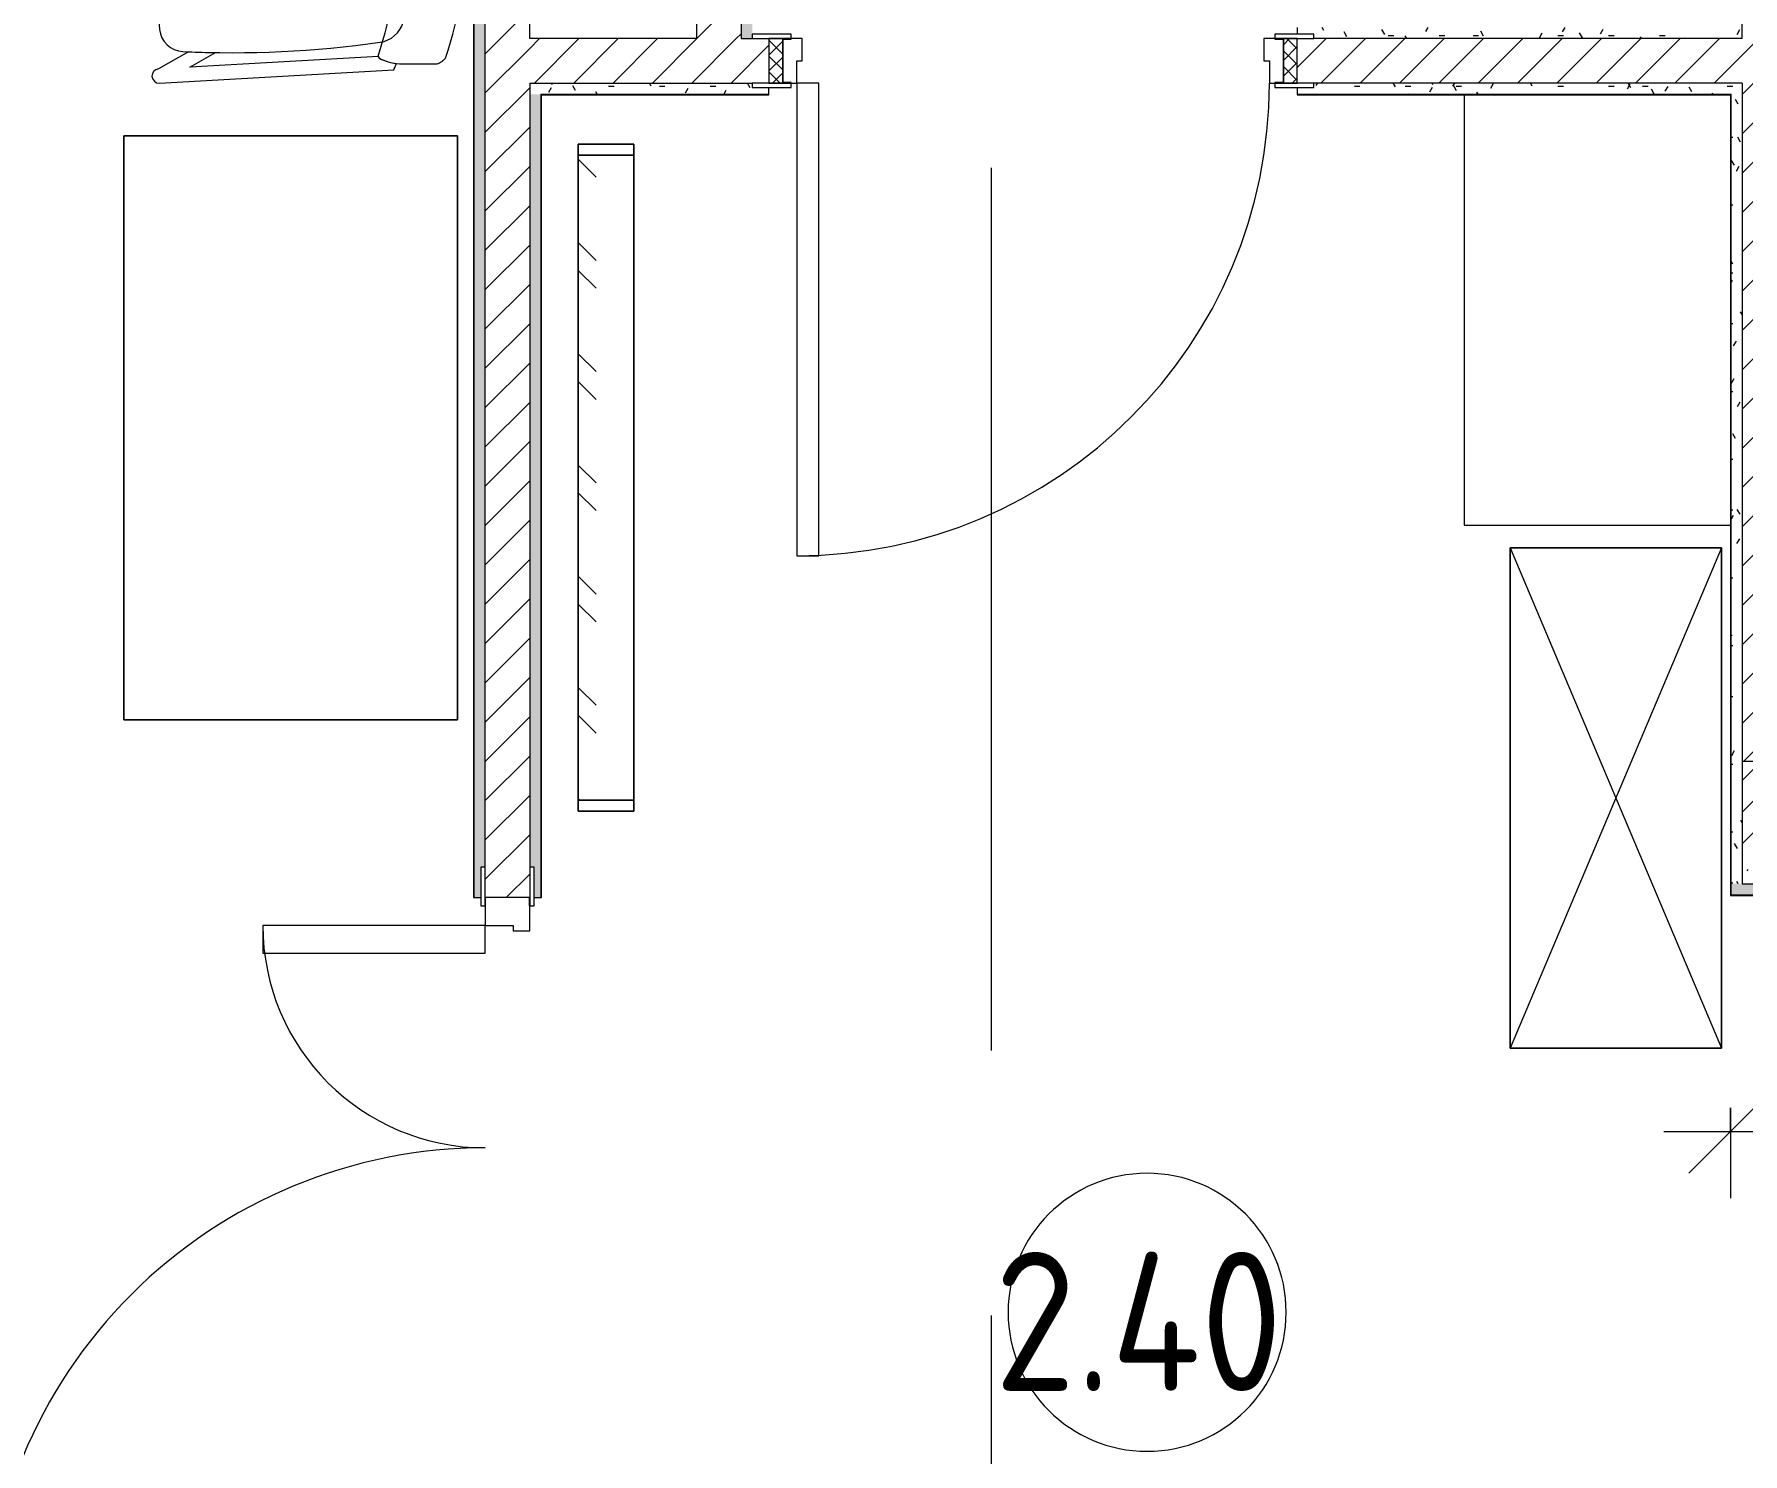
# Model space of a CAD drawing. Header units: millimetres. Extents: x 81609 to 272668, y -8553 to 29000.
# Drawn here: x 91139 to 94211, y 4155 to 6708 of the extents above; entities that cross this region are included whole.
import ezdxf

# ---------------------------------------------------------------- set-up
doc = ezdxf.new("R2010")
doc.units = ezdxf.units.MM
doc.linetypes.add('Осевая', pattern=[3175, 635, -476.25, 1587.5, -476.25])
for name, color, linetype, lineweight in [('A-ANNO-DIMS', 7, 'Continuous', 9), ('A-ANNO-DIMS-100', 7, 'Continuous', 9), ('A-AREA-IDEN', 7, 'Continuous', 9), ('A-DOOR', 7, 'Continuous', 9), ('A-DOOR-1', 7, 'Continuous', 13), ('A-DOOR-FRAM', 7, 'Continuous', 13), ('A-DOOR-FRAM-1', 7, 'Continuous', 9), ('A-WALL', 7, 'Continuous', 9), ('I-FURN', 7, 'Continuous', 9), ('I-WALL', 7, 'Continuous', 9), ('Оси-2', 7, 'Осевая', 9)]:
    doc.layers.add(name, color=color, linetype=linetype, lineweight=lineweight)
for name, color, linetype, lineweight, true_color in [('A-WALL-1', 7, 'Continuous', 9, 0x3c3c3c), ('A-WALL-FNSH-1', 7, 'Continuous', 9, 0x3c3c3c), ('I-FURN-1', 7, 'Continuous', 9, 0xf0f0f0)]:
    doc.layers.add(name, color=color, linetype=linetype, lineweight=lineweight, true_color=true_color)
doc.styles.add('GOST Common_1', font='GOST_Common.ttf', dxfattribs={"width": 0.9, "height": 250})
doc.styles.add('ISOCPEUR', font='isocpeur.ttf', dxfattribs={"width": 0.9, "height": 250})
doc.dimstyles.new('ISO-2_5_0_9К_БОЛЬШОЙ', dxfattribs={"dimscale": 304.8, "dimtxt": 248.995294, "dimasz": 0.492126, "dimexe": 0.393701, "dimexo": 0.984252, "dimgap": 0, "dimtad": 1, "dimdec": 0, "dimrnd": 10, "dimzin": 0, "dimdsep": 46, "dimtxsty": 'ISOCPEUR', "dimblk1": 'OBLIQUE', "dimblk2": 'OBLIQUE', "dimsah": 1, "dimcen": 0.09, "dimdle": 0.393701, "dimazin": 0, "dimtfac": 1, "dimtdec": 4, "dimtix": 1, "dimtmove": 0, "dimatfit": 3, "dimfxl": 1, "dimtvp": 1, "dimtolj": 1, "dimtzin": 0, "dimarcsym": 2})
pattern_1 = [(45, (0, 0), (-35.35534, 35.35534), [])]
pattern_2 = [(0, (0, 0), (121.92, 30.48), [10.058, -81.382, 10.058, -81.382, -487.68]), (0, (0, 0), (121.92, 30.48), [-182.88, 10.058, -172.822, 10.058, -81.382, -213.36]), (0, (0, 0), (121.92, 30.48), [-457.2, 10.058, -50.902, 10.058, -142.342]), (120, (45.72, 15.24), (-87.356454, 90.345817), [10.058, -81.382, 10.058, -81.382, -487.68]), (120, (45.72, 15.24), (-87.356454, 90.345817), [-182.88, 10.058, -172.822, 10.058, -81.382, -213.36]), (120, (45.72, 15.24), (-87.356454, 90.345817), [-457.2, 10.058, -50.902, 10.058, -142.342]), (240, (60.96, 76.2), (-34.563546, -120.825817), [10.058, -81.382, 10.058, -81.382, -487.68]), (240, (60.96, 76.2), (-34.563546, -120.825817), [-182.88, 10.058, -172.822, 10.058, -81.382, -213.36]), (240, (60.96, 76.2), (-34.563546, -120.825817), [-457.2, 10.058, -50.902, 10.058, -142.342])]

# ---------------------------------------------------------------- blocks, each defined once
blk = doc.blocks.new('110_Дверь_СКБ_2Ст - Д-5_п_ Из игровой в коридор-32215844-План размещения напольных электротехнических лючков и розеток 2 этажа в осях 23-33')
at = {"layer": 'A-DOOR'}
for centre, radius, start, end in [((-637.5, 40), 900, 0, 90), ((662.5, 40), 400, 90, 180)]:
    blk.add_arc(centre, radius, start, end, dxfattribs=at)
at = {"layer": 'A-DOOR-1'}
for p, q in [((-637.5, 940), (-637.5, 40)), ((-587.5, 940), (-637.5, 940)), ((-587.5, 40), (-587.5, 940)), ((662.5, 440), (612.5, 440)), ((612.5, 440), (612.5, 40)), ((662.5, 40), (662.5, 440)), ((-637.5, 40), (-587.5, 40)), ((612.5, 40), (662.5, 40))]:
    blk.add_line(p, q, dxfattribs=at)
at = {"layer": 'A-DOOR-FRAM'}
for p, q in [((-672.5, 48), (-742.5, 48)), ((-742.5, 48), (-742.5, 40)), ((-742.5, 40), (-672.5, 40)), ((-637.5, 40), (-687.5, 40)), ((-687.5, 40), (-687.5, -40)), ((-672.5, 40), (-672.5, 48)), ((-637.5, -10), (-637.5, 40)), ((662.5, 40), (662.5, -10)), ((712.5, 40), (662.5, 40)), ((767.5, 48), (697.5, 48)), ((697.5, 48), (697.5, 40)), ((697.5, 40), (767.5, 40)), ((712.5, -40), (712.5, 40)), ((767.5, 40), (767.5, 48)), ((-627.5, -10), (-637.5, -10)), ((-627.5, -40), (-627.5, -10)), ((662.5, -10), (652.5, -10)), ((652.5, -10), (652.5, -40)), ((-672.5, -40), (-742.5, -40)), ((-742.5, -40), (-742.5, -48)), ((-742.5, -48), (-672.5, -48)), ((-672.5, -39), (-687.5, -39)), ((-687.5, -39), (-687.5, -40)), ((-687.5, -40), (-627.5, -40)), ((-687.5, -40), (-672.5, -40)), ((-672.5, -40), (-672.5, -39)), ((-672.5, -48), (-672.5, -40)), ((652.5, -40), (712.5, -40)), ((712.5, -39), (697.5, -39)), ((697.5, -39), (697.5, -40)), ((697.5, -40), (712.5, -40)), ((767.5, -40), (697.5, -40)), ((697.5, -40), (697.5, -48)), ((697.5, -48), (767.5, -48)), ((712.5, -40), (712.5, -39)), ((767.5, -48), (767.5, -40))]:
    blk.add_line(p, q, dxfattribs=at)
blk = doc.blocks.new('110_Дверь_СКБ_1Ст_Внутренняя1 - Д-8 950x2100h_охрана-32224770-План размещения напольных электротехнических лючков и розеток 2 этажа в осях 23-33')
at = {"layer": 'A-DOOR'}
h = blk.add_hatch(dxfattribs=at)
h.set_pattern_fill('FP_15', color=256, style=0, pattern_type=2)
h.set_pattern_definition([(135, (1826.41, 104.685), (-14.14214, -14.14214), []), (225, (1826.41, 104.685), (14.14214, -14.14214), [])])
h.paths.add_polyline_path([(487.5, 40), (462.5, 40), (462.5, -40), (487.5, -40)])
at = {"layer": 'A-DOOR-FRAM-1'}
h = blk.add_hatch(dxfattribs=at)
h.set_pattern_fill('FP_16', color=256, style=0, pattern_type=2)
h.set_pattern_definition([(45, (-296.384, 104.685), (-14.1421, 14.1421), []), (135, (-296.384, 104.685), (-14.1421, -14.1421), [])])
h.paths.add_polyline_path([(-437.5, 40), (-462.5, 40), (-462.5, -40), (-437.5, -40)])
at = {"layer": 'A-DOOR'}
blk.add_arc((437.5, 40), 850, 90, 180, dxfattribs=at)
at = {"layer": 'A-DOOR-1'}
for p, q in [((437.5, 890), (397.5, 890)), ((397.5, 890), (397.5, 40)), ((437.5, 40), (437.5, 890)), ((397.5, 40), (437.5, 40))]:
    blk.add_line(p, q, dxfattribs=at)
at = {"layer": 'A-DOOR-FRAM'}
for p, q in [((-422.5, 48), (-492.5, 48)), ((-492.5, 48), (-492.5, 40)), ((-492.5, 40), (-422.5, 40)), ((-437.5, 40), (-462.5, 40)), ((-462.5, 40), (-462.5, -40)), ((-412.5, 40), (-437.5, 40)), ((-437.5, 40), (-437.5, -40)), ((-437.5, -40), (-437.5, 40)), ((-422.5, 40), (-437.5, 40)), ((-437.5, 40), (-437.5, 39)), ((-437.5, 39), (-422.5, 39)), ((-422.5, 40), (-422.5, 48)), ((-422.5, 39), (-422.5, 40)), ((-412.5, 0), (-412.5, 40)), ((437.5, 40), (437.5, 0)), ((462.5, 40), (437.5, 40)), ((517.5, 48), (447.5, 48)), ((447.5, 48), (447.5, 40)), ((462.5, 40), (447.5, 40)), ((447.5, 40), (447.5, 39)), ((447.5, 40), (517.5, 40)), ((447.5, 39), (462.5, 39)), ((462.5, -40), (462.5, 40)), ((487.5, 40), (462.5, 40)), ((462.5, 40), (462.5, -40)), ((462.5, 39), (462.5, 40)), ((487.5, -40), (487.5, 40)), ((517.5, 40), (517.5, 48)), ((-402.5, 0), (-412.5, 0)), ((-402.5, -40), (-402.5, 0)), ((437.5, 0), (427.5, 0)), ((427.5, 0), (427.5, -40)), ((-422.5, -40), (-492.5, -40)), ((-492.5, -40), (-492.5, -48)), ((-492.5, -48), (-422.5, -48)), ((-462.5, -40), (-437.5, -40)), ((-422.5, -39), (-437.5, -39)), ((-437.5, -39), (-437.5, -40)), ((-437.5, -40), (-402.5, -40)), ((-437.5, -40), (-422.5, -40)), ((-422.5, -40), (-422.5, -39)), ((-422.5, -48), (-422.5, -40)), ((427.5, -40), (462.5, -40)), ((462.5, -39), (447.5, -39)), ((447.5, -39), (447.5, -40)), ((447.5, -40), (462.5, -40)), ((517.5, -40), (447.5, -40)), ((447.5, -40), (447.5, -48)), ((447.5, -48), (517.5, -48)), ((462.5, -40), (462.5, -39)), ((462.5, -40), (487.5, -40)), ((517.5, -48), (517.5, -40))]:
    blk.add_line(p, q, dxfattribs=at)
blk = doc.blocks.new('Chair_1 noor 78578 - 1_1-25531733-План размещения напольных электротехнических лючков и розеток 2 этажа в осях 23-33')
at = {"layer": 'I-FURN-1'}
for p, q in [((-130.5, 405.7), (-130.5, 344.8)), ((359.1, 344.8), (359.1, 405.7)), ((-141.2, 329.7), (-165.1, -92)), ((393.7, -92), (369.8, 329.7)), ((-136.5, -37.1), (-117.3, 302)), ((345.9, 302), (365.1, -37.1)), ((-110.2, 8.6), (-136.5, -37.1)), ((365.1, -37.1), (338.8, 8.6)), ((-139.7, -93.5), (-108.8, -39.9)), ((337.4, -39.9), (368.3, -93.5))]:
    blk.add_line(p, q, dxfattribs=at)
for centre, radius, start, end in [((114.3, -271.9), 732.8, 71.3174, 108.6833), ((114.3, -239.2), 609.6, 73.8265, 106.1735), ((-37.4, 344.8), 93.1, 180, 204.9864), ((-41.4, 297.5), 50.8, 106.1735, 171.9659), ((270, 297.5), 50.8, 8.0341, 73.8265), ((266, 344.8), 93.1, 334.477, 360), ((114.3, -279.3), 660.4, 111.7, 112.7563), ((-37.4, 344.8), 93.1, 186.4785, 204.9864), ((114.3, -408), 746, 71.9445, 107.8276), ((266, 344.8), 93.1, 335.0136, 353.5215), ((114.3, -279.3), 660.4, 67.2437, 68.3), ((-116, 308.2), 6.35, 204.9864, 258.4091), ((-116, 308.2), 6.35, 204.9864, 287.8276), ((1798.9, 37.7), 1909.3, 171.9659, 182.6261), ((-1570.3, 37.7), 1909.3, 357.3739, 8.0341), ((344.3, 307.4), 6.35, 281.4186, 334.477), ((344.6, 308.2), 6.35, 281.5909, 335.0136), ((1798.9, 37.7), 1909.3, 180.8761, 182.3307), ((-1570.3, 37.7), 1909.3, 357.6693, 359.1239), ((-64, -47.7), 44.5, 182.6261, 265.0912), ((292.6, -47.7), 44.4, 275.9396, 357.3739), ((-152.4, -92.7), 12.7, 176.75, 356.75), ((114.8, 2033.8), 2133.6, 265.0912, 274.9044), ((381, -92.7), 12.7, 183.25, 3.25)]:
    blk.add_arc(centre, radius, start, end, dxfattribs=at)
for points in [[(-120.4, 422.3), (-122, 420.8), (-124.7, 417.8), (-127.8, 413.5), (-129.8, 409.4), (-130.4, 406.9), (-130.5, 405.7)], [(359.1, 405.7), (359, 406.9), (358.4, 409.4), (356.4, 413.5), (353.3, 417.8), (350.6, 420.8), (349, 422.3)]]:
    blk.add_open_spline(points, degree=3, dxfattribs=at)
blk = doc.blocks.new('Шкаф параметрический - 1_268-25587356-План размещения напольных электротехнических лючков и розеток 2 этажа в осях 23-33')
at = {"layer": 'I-FURN-1'}
for p, q in [((0, 0), (900, 380)), ((0, 380), (900, 0)), ((900, 380), (0, 380)), ((0, 380), (0, 0)), ((0, 0), (0, 380)), ((0, 380), (900, 380)), ((900, 0), (900, 380)), ((900, 380), (900, 0)), ((0, 0), (900, 0)), ((900, 0), (0, 0))]:
    blk.add_line(p, q, dxfattribs=at)
blk = doc.blocks.new('Стол базовый прямоугольный - 1_190-25588265-План размещения напольных электротехнических лючков и розеток 2 этажа в осях 23-33')
at = {"layer": 'I-FURN-1'}
for p, q in [((385, 250), (-390, 250)), ((-390, 250), (-390, -230))]:
    blk.add_line(p, q, dxfattribs=at)
blk = doc.blocks.new('Зеркало обычное - 1_21-32858922-План размещения напольных электротехнических лючков и розеток 2 этажа в осях 23-33')
at = {"layer": 'I-FURN'}
h = blk.add_hatch(dxfattribs=at)
h.set_pattern_fill('FP_40', color=256, style=0, pattern_type=2)
h.set_pattern_definition([(45, (50, 50), (-200, 0), [141.42, -141.42]), (45, (100, 50), (-200, 0), [70.71, -212.13]), (45, (50, 100), (-200, 0), [70.71, -212.13])])
h.paths.add_polyline_path([(-580, -40), (580, -40), (580, 60), (-580, 60)])
at = {"layer": 'I-FURN-1'}
for p, q in [((600, 60), (-600, 60)), ((-600, 60), (-600, -40)), ((-600, -40), (-600, 60)), ((-600, 60), (-580, 60)), ((580, 60), (-580, 60)), ((-580, 60), (-580, -40)), ((-580, -40), (-580, 60)), ((-580, 60), (580, 60)), ((-580, 60), (580, 60)), ((580, 60), (-580, 60)), ((-580, 60), (580, 60)), ((-580, -40), (-580, 60)), ((-580, -40), (-580, 60)), ((580, -40), (580, 60)), ((580, 60), (580, -40)), ((580, 60), (600, 60)), ((580, 60), (580, -40)), ((580, -40), (580, 60)), ((600, -40), (600, 60)), ((600, 60), (600, -40)), ((-600, -40), (600, -40)), ((-580, -40), (-600, -40)), ((-580, -40), (580, -40)), ((580, -40), (-580, -40)), ((580, -40), (-580, -40)), ((-580, -40), (580, -40)), ((580, -40), (-580, -40)), ((600, -40), (580, -40))]:
    blk.add_line(p, q, dxfattribs=at)
blk = doc.blocks.new('Марка_Помещения - Номер-25198446-План размещения напольных электротехнических лючков и розеток 2 этажа в осях 23-33')
at = {"layer": 'A-AREA-IDEN'}
for start, end in [(360, 180), (180, 360)]:
    blk.add_arc((0, 0), 2.5, start, end, dxfattribs=at)
blk = doc.blocks.new('DIMBLOCK32-План размещения напольных электротехнических лючков и розеток 2 этажа в осях 23-33')
at = {"layer": 'A-ANNO-DIMS-100'}
for p, q in [((96309.1, 4700), (96309.1, 4854.2)), ((94189, 4777), (94189, 4614.2)), ((94189, 4734.2), (94189, 4777)), ((94069, 4734.2), (96429.1, 4734.2)), ((96309.1, 4734.2), (96309.1, 4700))]:
    blk.add_line(p, q, dxfattribs=at)
at = {"layer": 'A-ANNO-DIMS-100', "lineweight": 20}
for p, q in [((94189, 4734.2), (94264, 4809.2)), ((96309.1, 4734.2), (96384.1, 4809.2)), ((94189, 4734.2), (94114, 4659.2)), ((96309.1, 4734.2), (96234.1, 4659.2))]:
    blk.add_line(p, q, dxfattribs=at)
at = {"layer": 'A-ANNO-DIMS-100', "color": 0, "insert": (94954.6, 5060.9), "char_height": 250, "width": 706.764, "attachment_point": 1, "line_spacing_factor": 1.149209, "style": 'ISOCPEUR'}
blk.add_mtext('2120', dxfattribs=at)
blk = doc.blocks.new('_Oblique')
at = {"color": 0, "linetype": 'ByBlock', "lineweight": -2}
blk.add_line((-0.5, -0.5), (0.5, 0.5), dxfattribs=at)

msp = doc.modelspace()

# ---------------------------------------------------------------- hatches: boundary and pattern name
at = {"layer": 'I-WALL'}
h = msp.add_hatch(dxfattribs=at)
h.set_pattern_fill('FP_5', color=256, style=0, pattern_type=2)
h.set_pattern_definition(pattern_1)
h.paths.add_polyline_path([(91950, 125), (92030, 125), (92029, 3755), (91950, 3755), (91950, 134.8)])
h.paths.add_polyline_path([(92030, 5155), (92030, 10400), (91950, 10400), (91950, 5155), (92029, 5155)])
h = msp.add_hatch(dxfattribs=at)
h.set_pattern_fill('FP_5', color=256, style=0, pattern_type=2)
h.set_pattern_definition(pattern_1)
h.paths.add_polyline_path([(92330, 6700), (92410, 6700), (92410, 10400), (92330, 10400), (92330, 8220.5)])
h = msp.add_hatch(dxfattribs=at)
h.set_pattern_fill('FP_41', color=256, style=0, pattern_type=2)
h.set_pattern_definition(pattern_2)
h.paths.add_polyline_path([(91930, 100), (91950, 100), (91950, 3700), (91942, 3700), (91942, 3755), (91930, 3755), (91930, 120)])
h.paths.add_polyline_path([(91942, 5155), (91942, 5210), (91950, 5210), (91950, 10380), (91930, 10379), (91930, 5155)])
h = msp.add_hatch(dxfattribs=at)
h.set_pattern_fill('FP_41', color=256, style=0, pattern_type=2)
h.set_pattern_definition(pattern_2)
h.paths.add_polyline_path([(92410, 6700), (92430, 6700), (92430, 10380), (92410, 10380), (92410, 6708)])
h = msp.add_hatch(dxfattribs=at)
h.set_pattern_fill('FP_5', color=256, style=0, pattern_type=2)
h.set_pattern_definition(pattern_1)
h.paths.add_polyline_path([(94237.8, 5400), (94290, 5400), (94290, 10380), (94210, 10380), (94210, 5400)])
h = msp.add_hatch(dxfattribs=at)
h.set_pattern_fill('FP_5', color=256, style=0, pattern_type=2)
h.set_pattern_definition(pattern_1)
h.paths.add_polyline_path([(93590.6, 6620), (94210, 6620), (94210, 6700), (93410, 6700), (93410, 6620), (93440, 6620)])
h.paths.add_polyline_path([(92430, 6620), (92460, 6620), (92460, 6700), (92030, 6700), (92030, 6620), (92296.2, 6620)])
h = msp.add_hatch(dxfattribs=at)
h.set_pattern_fill('FP_41', color=256, style=0, pattern_type=2)
h.set_pattern_definition(pattern_2)
h.paths.add_polyline_path([(94076, 6700), (94210, 6700), (94210, 6720), (93410, 6720), (93410, 6708), (93440, 6708), (93440, 6700), (93914.2, 6700)])
h.paths.add_polyline_path([(92460, 6708), (92460, 6720), (92430, 6720), (92430, 6708), (92448, 6708)])
h = msp.add_hatch(dxfattribs=at)
h.set_pattern_fill('FP_41', color=256, style=0, pattern_type=2)
h.set_pattern_definition(pattern_2)
h.paths.add_polyline_path([(94189, 6600), (94190, 6600), (94190, 6620), (93440, 6619.2), (93440, 6612), (93410, 6612), (93410, 6600), (93590.6, 6600)])
h.paths.add_polyline_path([(92430, 6600), (92460, 6600), (92460, 6612), (92430, 6612), (92430, 6620), (92030, 6620), (92030, 6600), (92296.2, 6600)])
h = msp.add_hatch(dxfattribs=at)
h.set_pattern_fill('FP_41', color=256, style=0, pattern_type=2)
h.set_pattern_definition(pattern_2)
h.paths.add_polyline_path([(94190, 5180), (94210, 5180), (94210, 6620), (94190, 6620), (94190, 6133.9)])
h = msp.add_hatch(dxfattribs=at)
h.set_pattern_fill('FP_41', color=256, style=0, pattern_type=2)
h.set_pattern_definition(pattern_2)
h.paths.add_polyline_path([(92050, 525), (92050, 3755), (92038, 3755), (92038, 3700), (92030, 3700), (92030, 525)])
h.paths.add_polyline_path([(92050, 5155), (92050, 6600), (92030, 6600), (92030.8, 5210), (92038, 5210), (92038, 5155)])
h = msp.add_hatch(dxfattribs=at)
h.set_pattern_fill('FP_2', color=256, style=0, pattern_type=2)
h.set_pattern_definition([(45, (0, 0), (-57.024626, 57.024626), []), (45, (57.025, 0), (-57.024626, 57.024626), [100.806, -20.161, 3.353, -16.808])])
h.paths.add_polyline_path([(101570, 5180), (101610, 5180), (101610, 5400), (100710, 5400), (100710, 5180), (101357.1, 5180)])
h.paths.add_polyline_path([(99660, 5180), (99660, 5400), (94210, 5400), (94210, 5180), (99630, 5180)])
h = msp.add_hatch(dxfattribs=at)
h.set_pattern_fill('FP_41', color=256, style=0, pattern_type=2)
h.set_pattern_definition(pattern_2)
h.paths.add_polyline_path([(100710, 5160), (101570, 5160), (101570, 5180), (100740, 5180), (100740, 5172), (100710, 5172)])
h.paths.add_polyline_path([(99660, 5160), (99660, 5172), (99630, 5172), (99630, 5180), (94190, 5180), (94190, 5160), (98768.3, 5160)])

# ---------------------------------------------------------------- linework, layer by layer
at = {"layer": 'A-WALL'}
for p, q in [((94210, 6700), (94210, 10600)), ((91950, 5210), (91950, 10400)), ((92410, 10400), (92410, 6700)), ((92410, 6700), (92430, 6700)), ((94210, 6700), (93440, 6700)), ((92030, 6620), (92430, 6620)), ((92030, 6620), (92030, 5210)), ((94210, 6620), (93440, 6620)), ((94210, 6620), (94210, 5180)), ((92050, 6600), (92050, 5155)), ((93410, 6600), (94190, 6600)), ((94190, 5180), (94190, 6600)), ((94210, 5180), (99630, 5180))]:
    msp.add_line(p, q, dxfattribs=at)
at = {"layer": 'A-WALL-1'}
for p, q in [((92030, 6700), (92030, 10400)), ((92330, 10400), (92330, 6700)), ((92330, 6700), (92030, 6700)), ((93410, 6720), (93410, 6708)), ((92460, 6600), (92460, 6612)), ((93410, 6612), (93410, 6600)), ((92050, 6600), (92460, 6600)), ((97940, 5400), (94210, 5400)), ((91930, 5155), (91942, 5155)), ((92038, 5155), (92050, 5155)), ((94190, 5160), (99660, 5160))]:
    msp.add_line(p, q, dxfattribs=at)
at = {"layer": 'A-WALL-FNSH-1'}
for p, q in [((91929, 10379), (91929, 5155)), ((91930, 5155), (91930, 10379)), ((92051, 6599), (92460, 6599)), ((92051, 5155), (92051, 6599)), ((92460, 6599), (92460, 6600)), ((93410, 6600), (93410, 6599)), ((93410, 6599), (94189, 6599)), ((94189, 6599), (94189, 5159)), ((94190, 5160), (94190, 5180)), ((91929, 5155), (91930, 5155)), ((92050, 5155), (92051, 5155)), ((94189, 5159), (99660, 5159))]:
    msp.add_line(p, q, dxfattribs=at)
at = {"layer": 'I-FURN-1'}
for p, q in [((91900, 6525), (91300, 6525)), ((91300, 6525), (91300, 5475)), ((91300, 5475), (91300, 6525)), ((91300, 6525), (91900, 6525)), ((91900, 5475), (91900, 6525)), ((91900, 6525), (91900, 5475)), ((91300, 5475), (91900, 5475)), ((91900, 5475), (91300, 5475))]:
    msp.add_line(p, q, dxfattribs=at)
at = {"layer": 'Оси-2'}
msp.add_line((92860, 593.7), (92860, 19415.1), dxfattribs=at)

# ---------------------------------------------------------------- block references
at = {"layer": 'A-AREA-IDEN', "xscale": 99.99999999999993, "yscale": 99.99999999999993, "zscale": 99.99999999999993}
msp.add_blockref('Марка_Помещения - Номер-25198446-План размещения напольных электротехнических лючков и розеток 2 этажа в осях 23-33', (93140.1, 4409.2), dxfattribs=at)
at = {"layer": 'A-DOOR'}
for name, p, rotation in [('110_Дверь_СКБ_1Ст_Внутренняя1 - Д-8 950x2100h_охрана-32224770-План размещения напольных электротехнических лючков и розеток 2 этажа в осях 23-33', (92947.5, 6660), 180), ('110_Дверь_СКБ_2Ст - Д-5_п_ Из игровой в коридор-32215844-План размещения напольных электротехнических лючков и розеток 2 этажа в осях 23-33', (91990, 4442.5), 89.99999999999991)]:
    msp.add_blockref(name, p, dxfattribs=dict(at, rotation=rotation))
at = {"layer": 'I-FURN-1'}
for name, p, rotation in [('Chair_1 noor 78578 - 1_1-25531733-План размещения напольных электротехнических лючков и розеток 2 этажа в осях 23-33', (91456.1, 7013.7), 269.9999999999994), ('Стол базовый прямоугольный - 1_190-25588265-План размещения напольных электротехнических лючков и розеток 2 этажа в осях 23-33', (93960, 6215), 90), ('Зеркало обычное - 1_21-32858922-План размещения напольных электротехнических лючков и розеток 2 этажа в осях 23-33', (92177.2, 5910.3), 90.0000000000005), ('Шкаф параметрический - 1_268-25587356-План размещения напольных электротехнических лючков и розеток 2 этажа в осях 23-33', (93792.9, 5784.2), 269.9999999999994)]:
    msp.add_blockref(name, p, dxfattribs=dict(at, rotation=rotation))

# ---------------------------------------------------------------- texts
at = {"layer": 'A-AREA-IDEN', "insert": (92865.4, 4517.7), "char_height": 250, "width": 685.443, "attachment_point": 1, "style": 'GOST Common_1'}
msp.add_mtext('2.40', dxfattribs=at)

# ---------------------------------------------------------------- dimensions: what is measured, and where the dimension line sits
at = {"layer": 'A-ANNO-DIMS'}
dim = msp.add_linear_dim(base=(96309.1, 4734.2), p1=(94189, 5077), p2=(96309.1, 5000), dimstyle='ISO-2_5_0_9К_БОЛЬШОЙ', override={"dimpost": '<>', "dimfxl": 2121.536093}, dxfattribs=at)
dim.commit()
dim.dimension.update_dxf_attribs({"geometry": 'DIMBLOCK32-План размещения напольных электротехнических лючков и розеток 2 этажа в осях 23-33', "text_midpoint": (95249.1, 4859.2)})

doc.saveas('drawing.dxf')
